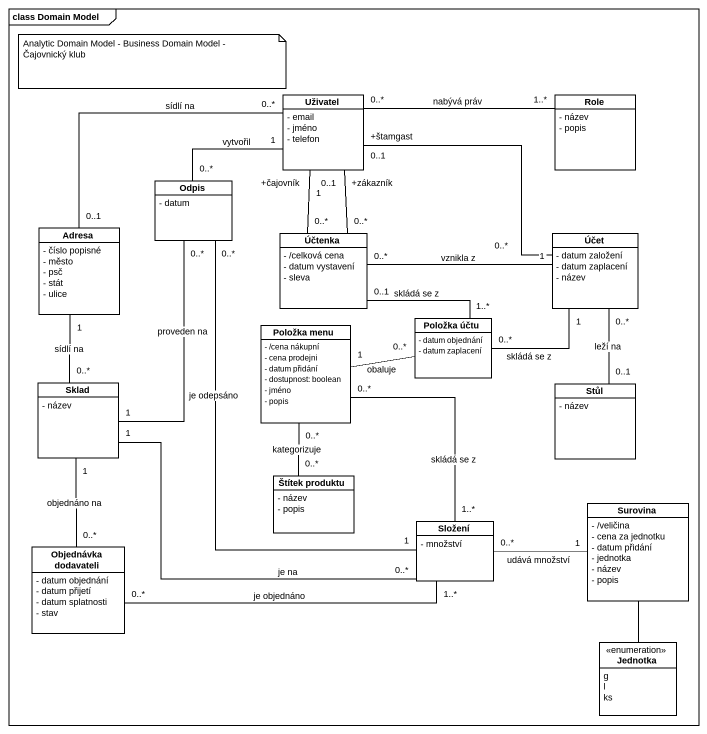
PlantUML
@startuml
mainframe class Domain Model
hide circle
hide empty members
skinparam classAttributeIconSize 0
class Uživatel {
  - email
  - jméno
  - telefon
}
class Role {
  - název
  - popis
}
class Odpis {
  - datum
}
class Adresa {
  - číslo popisné
  - město
  - psč
  - stát
  - ulice
}
class Účtenka {
  - /celková cena
  - datum vystavení
  - sleva
}
class Účet {
  - datum založení
  - datum zaplacení
  - název
}
class "Položka menu" as Položka_menu {
  - /cena nákupní
  - cena prodejni
  - datum přidání
  - dostupnost: boolean
  - jméno
  - popis
}
class "Položka účtu" as Položka_účtu {
  - datum objednání
  - datum zaplacení
}
class Sklad {
  - název
}
class Stůl {
  - název
}
class "Štítek produktu" as Štítek_produktu {
  - název
  - popis
}
class Surovina {
  - /veličina
  - cena za jednotku
  - datum přidání
  - jednotka
  - název
  - popis
}
class "Objednávka dodavateli" as Objednávka_dodavateli {
  - datum objednání
  - datum přijetí
  - datum splatnosti
  - stav
}
class Složení {
  - množství
}
enum Jednotka {
  g
  l
  ks
}
Uživatel "0..*" -right- "1..*" Role : nabývá práv
Uživatel "+zákazník\n0..1" -- "0..*" Účtenka
Uživatel "+čajovník\n1" -- "0..*" Účtenka
Uživatel "+štamgast\n0..1" -right- "0..*" Účet
Odpis "0..*" -up- "1" Uživatel : vytvořil
Odpis "0..*" -- "1" Složení : je odepsáno
Adresa "0..1" -right- "0..*" Uživatel : sídlí na
Účtenka "0..1" -right- "1..*" Položka_účtu : skládá se z
Účet "1" -left- "0..*" Účtenka : vznikla z
Účet "0..*" -- "0..1" Stůl : leží na
Položka_menu "1" -right- "0..*" Položka_účtu : obaluje
Položka_menu "0..*" -- "0..*" Štítek_produktu : kategorizuje
Položka_menu "0..*" -- "1..*" Složení : skládá se z
Položka_účtu "0..*" -right- "1" Účet : skládá se z
Sklad "1" -up- "0..*" Odpis : proveden na
Sklad "0..*" -up- "1" Adresa : sídlí na
Sklad "1" -- "0..*" Objednávka_dodavateli : objednáno na
Sklad "1" -right- "0..*" Složení : je na
Surovina "1" -left- "0..*" Složení : udává množství
Surovina -- Jednotka
Objednávka_dodavateli "0..*" -right- "1..*" Složení : je objednáno
note as N1
  Analytic Domain Model - Business Domain Model - Čajovnický klub
end note
@enduml
